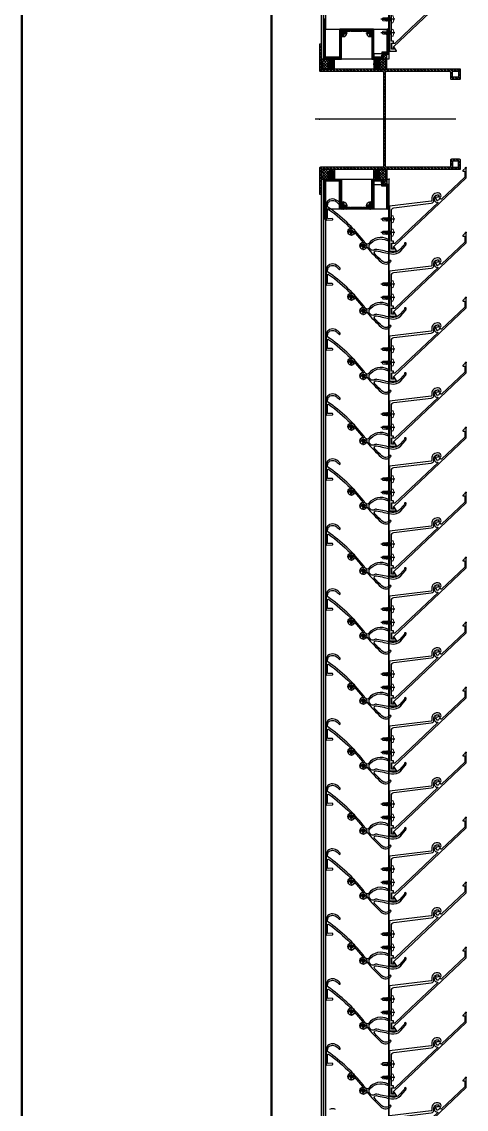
# Model space of a CAD drawing. Header units: millimetres. Extents: x -1379 to 1385823, y -4884429 to 548763.
# Drawn here: x 418799 to 419244, y -2334231 to -2333144 of the extents above; entities that cross this region are included whole.
import ezdxf

# ---------------------------------------------------------------- set-up
doc = ezdxf.new("R2010")
doc.units = ezdxf.units.MM
doc.set_wipeout_variables(frame=1)
doc.linetypes.add('CENTER', pattern=[50.8, 31.75, -6.35, 6.35, -6.35])
for name, color, linetype in [('010 - ASPG_ACCESSORIES_MAIN_COLOR_1', 7, 'Continuous'), ('010 - ASPG_EXTR_DEF_SUB', 7, 'Continuous'), ('010 - ASPG_EXTR_MAIN_COLOR_2', 7, 'Continuous'), ('010 - ASPG_FASTERN_DEF_SUB', 7, 'Continuous'), ('010 - ASPG_FRAMING_CUT_COLOR_4', 7, 'Continuous'), ('010 - ASPG_FRAMING_DEF_SUB', 7, 'Continuous'), ('010 - ASPG_FRAMING_HATCH_', 7, 'Continuous'), ('010 - ASPG_FRAMING_MAIN_COLOR_2', 7, 'Continuous'), ('010 - ASPG_FRAMING_SUB_COLOR_2', 7, 'Continuous'), ('010 - ASPG_FRAMING_WIPEOUT_', 7, 'Continuous'), ('BOLT & SCREW', 7, 'Continuous'), ('Center Line', 7, 'CENTER')]:
    doc.layers.add(name, color=color, linetype=linetype)
for name, color, linetype, lineweight in [('12-GRID', 7, 'CENTER', 13), ('A-FLOR-E', 7, 'Continuous', 35), ('SCREW', 7, 'Continuous', 5), ('WALL-E', 7, 'Continuous', 50)]:
    doc.layers.add(name, color=color, linetype=linetype, lineweight=lineweight)
pattern_1 = [(270, (1257419.24324, -520041.6224), (0.65495992507, -1.1344238721), [0.7562825814, -1.5125651628]), (30, (1257419.24324, -520041.6224), (0.65495992936, 1.1344238696), [0.7562825814, -1.5125651628]), (330, (1257419.24324, -520041.6224), (1.30991985442, -2.48e-09), [-1.5125651628, 0.7562825814])]
pattern_2 = [(315, (1257419.4929, -520021.6224), (1.3369313545, 1.3369313545), []), (45, (1257419.4929, -520021.6224), (-1.3369313545, 1.3369313545), [])]
pattern_3 = [(270, (1257419.4425, -520043.9224), (0.65495992507, -1.1344238721), [0.7562825814, -1.5125651628]), (30, (1257419.4425, -520043.9224), (0.65495992936, 1.1344238696), [0.7562825814, -1.5125651628]), (330, (1257419.4425, -520043.9224), (1.30991985442, -2.48e-09), [-1.5125651628, 0.7562825814])]
pattern_4 = [(315, (1257419.1929, -520023.9224), (1.3369313545, 1.3369313545), []), (45, (1257419.1929, -520023.9224), (-1.3369313545, 1.3369313545), [])]

# ---------------------------------------------------------------- blocks, each defined once
blk = doc.blocks.new('*U3530')
at = {"layer": '12-GRID', "color": 7, "linetype": 'CENTER'}
for p, q in [((0, -6.2), (0, 2.2)), ((-4.2, -2), (4.2, -2))]:
    blk.add_line(p, q, dxfattribs=at)
at = {"layer": 'BOLT & SCREW', "color": 7}
for p, q in [((-0.6, -1.8), (-1.8, -1.6)), ((-0.6, -2.2), (-1.8, -2.4)), ((-0.5, -1.8), (-0.9, -1.6)), ((-0.5, -2.2), (-0.9, -2.4)), ((-0.2, -1.4), (-0.4, -0.2)), ((-0.2, -1.5), (-0.4, -1.1)), ((-0.2, -2.5), (-0.4, -2.9)), ((-0.2, -2.6), (-0.4, -3.8)), ((0.2, -1.4), (0.4, -0.2)), ((0.2, -1.5), (0.4, -1.1)), ((0.4, -2.9), (0.2, -2.5)), ((0.2, -2.6), (0.4, -3.8)), ((0.5, -1.8), (0.9, -1.6)), ((0.5, -2.2), (0.9, -2.4)), ((0.6, -1.8), (1.8, -1.6)), ((0.6, -2.2), (1.8, -2.4))]:
    blk.add_line(p, q, dxfattribs=at)
for points in [[(-1.8, -1.6), (-0.9, -1.6, 0.414214), (-0.4, -1.1), (-0.4, -0.2), (0.4, -0.2), (0.4, -1.1, 0.414214), (0.9, -1.6), (1.8, -1.6), (1.8, -2.4), (0.9, -2.4, 0.414214), (0.4, -2.9), (0.4, -3.8), (-0.4, -3.8), (-0.4, -2.9, 0.414214), (-0.9, -2.4), (-1.8, -2.4)], [(0.2, -2.5, -0.414214), (0.5, -2.2), (0.6, -2.2), (0.6, -1.8), (0.5, -1.8, -0.414214), (0.2, -1.5), (0.2, -1.4), (-0.2, -1.4), (-0.2, -1.5, -0.414214), (-0.5, -1.8), (-0.6, -1.8), (-0.6, -2.2), (-0.5, -2.2, -0.414214), (-0.2, -2.5), (-0.2, -2.6), (0.2, -2.6)]]:
    blk.add_lwpolyline(points, format="xyb", close=True, dxfattribs=at)
blk.add_circle((0, -2), 3.5, dxfattribs=at)
blk = doc.blocks.new('000_ASPG_TYP_FILES_20260218-010703_FRAME_EXTR_')
at = {"layer": '010 - ASPG_FRAMING_HATCH_'}
h = blk.add_hatch(dxfattribs=at)
h.set_pattern_fill('ANSI32', scale=0.1, angle=180)
edge = h.paths.add_edge_path()
edge.add_line((2, 16), (2, 2))
edge.add_line((2, 2), (39.7, 2))
edge.add_arc((39.7, 1.7), 0.3, 0, 90, ccw=False)
edge.add_line((40, 1.7), (40, 0.3))
edge.add_arc((39.7, 0.3), 0.3, -90, 0, ccw=False)
edge.add_line((39.7, 0), (0.3, 0))
edge.add_arc((0.3, 0.3), 0.3, 180, 270, ccw=False)
edge.add_line((0, 0.3), (0, 17.7))
edge.add_arc((0.3, 17.7), 0.3, 90, 180, ccw=False)
edge.add_line((0.3, 18), (22.6, 18))
edge.add_arc((22.6, 18.5), 0.5, 270, 380.2095)
edge.add_arc((26.2, 19.8), 3.35, 182.0638, 200.2095, ccw=False)
edge.add_arc((23.6, 19.7), 0.76, 2.0638, 182.0638, ccw=False)
edge.add_arc((26.2, 19.8), 1.83, 182.0638, 447.9362)
edge.add_arc((26.3, 22.4), 0.76, 87.9362, 267.9362, ccw=False)
edge.add_arc((26.2, 19.8), 3.35, 69.7905, 87.9362, ccw=False)
edge.add_arc((27.5, 23.4), 0.5, 249.7905, 360)
edge.add_line((28, 23.4), (28, 26.7))
edge.add_line((28, 26.7), (28.5, 27.2))
edge.add_line((28.5, 27.2), (28, 27.7))
edge.add_line((28, 27.7), (28, 38.6))
edge.add_line((28, 38.6), (28.5, 39.1))
edge.add_line((28.5, 39.1), (28, 39.6))
edge.add_line((28, 39.6), (28, 42.9))
edge.add_arc((27.5, 42.9), 0.5, 0, 110.2095)
edge.add_arc((26.2, 46.5), 3.35, 272.0638, 290.2095, ccw=False)
edge.add_arc((26.3, 43.9), 0.76, 92.0638, 272.0638, ccw=False)
edge.add_arc((26.2, 46.5), 1.83, 272.0638, 537.9362)
edge.add_arc((23.6, 46.6), 0.76, 177.9362, 357.9362, ccw=False)
edge.add_arc((26.2, 46.5), 3.35, 159.7905, 177.9362, ccw=False)
edge.add_arc((22.6, 47.8), 0.5, 339.7905, 450)
edge.add_line((22.6, 48.3), (0.3, 48.3))
edge.add_arc((0.3, 48.6), 0.3, 180, 270, ccw=False)
edge.add_line((0, 48.6), (0, 60))
edge.add_arc((0.3, 60), 0.3, 90, 180, ccw=False)
edge.add_line((0.3, 60.3), (5, 60.3))
edge.add_line((5, 60.3), (5, 65))
edge.add_arc((5.3, 65), 0.3, 90, 180, ccw=False)
edge.add_line((5.3, 65.3), (30, 65.3))
edge.add_line((30, 65.3), (30, 63.6))
edge.add_arc((29.7, 63.6), 0.3, -90, 0, ccw=False)
edge.add_line((29.7, 63.3), (7.3, 63.3))
edge.add_arc((7.3, 63), 0.3, 90, 180)
edge.add_line((7, 63), (7, 58.3))
edge.add_line((7, 58.3), (2.3, 58.3))
edge.add_arc((2.3, 58), 0.3, 90, 180)
edge.add_line((2, 58), (2, 50.6))
edge.add_arc((2.3, 50.6), 0.3, 180, 270)
edge.add_line((2.3, 50.3), (29.7, 50.3))
edge.add_arc((29.7, 50), 0.3, 0, 90, ccw=False)
edge.add_line((30, 50), (30, 26.7))
edge.add_line((30, 26.7), (30, 16.3))
edge.add_arc((29.7, 16.3), 0.3, -90, 0, ccw=False)
edge.add_line((29.7, 16), (2, 16))
at = {"layer": '010 - ASPG_FRAMING_CUT_COLOR_4', "color": 7}
blk.add_lwpolyline([(2, 16), (2, 2), (39.7, 2, -0.414214), (40, 1.7), (40, 0.3, -0.414214), (39.7, 0), (0.3, 0, -0.414214), (0, 0.3), (0, 17.7, -0.414214), (0.3, 18), (22.6, 18, 0.52173), (23, 18.7, -0.079342), (22.8, 19.7, -1), (24.3, 19.8, 2.296346), (26.2, 21.7, -1), (26.3, 23.2, -0.079342), (27.3, 23, 0.52173), (28, 23.4), (28, 26.7), (28.5, 27.2), (28, 27.7), (28, 38.6), (28.5, 39.1), (28, 39.6), (28, 42.9, 0.52173), (27.3, 43.3, -0.079342), (26.3, 43.1, -1), (26.2, 44.6, 2.296346), (24.3, 46.5, -1), (22.8, 46.6, -0.079342), (23, 47.6, 0.52173), (22.6, 48.3), (0.3, 48.3, -0.414214), (0, 48.6), (0, 60, -0.414214), (0.3, 60.3), (5, 60.3), (5, 65, -0.414214), (5.3, 65.3), (30, 65.3), (30, 63.6, -0.414214), (29.7, 63.3), (7.3, 63.3, 0.414214), (7, 63), (7, 58.3), (2.3, 58.3, 0.414214), (2, 58), (2, 50.6, 0.414214), (2.3, 50.3), (29.7, 50.3, -0.414214), (30, 50), (30, 26.7), (30, 16.3, -0.414214), (29.7, 16)], format="xyb", close=True, dxfattribs=at)
at = {"color": 7}
for p in [(26.2, 48.5), (26.2, 21.8)]:
    blk.add_blockref('*U3530', p, dxfattribs=at)
blk = doc.blocks.new('*U3143')
at = {"layer": '010 - ASPG_FRAMING_HATCH_', "transparency": 33554585}
h = blk.add_hatch(dxfattribs=at)
h.set_pattern_fill('ANSI32', scale=0.25)
edge = h.paths.add_edge_path()
edge.add_line((2, -50), (2, -75))
edge.add_line((2, -75), (0, -75))
edge.add_line((0, -75), (0, -49))
edge.add_arc((1, -49), 1, 90, 180, ccw=False)
edge.add_line((1, -48), (63, -48))
edge.add_arc((63, -47), 1, 270, 360)
edge.add_line((64, -47), (64, 47))
edge.add_arc((63, 47), 1, 0, 90)
edge.add_line((63, 48), (1, 48))
edge.add_arc((1, 49), 1, 180, 270, ccw=False)
edge.add_line((0, 49), (0, 75))
edge.add_line((0, 75), (2, 75))
edge.add_line((2, 75), (2, 50))
edge.add_line((2, 50), (141, 50))
edge.add_line((141, 50), (141, 41))
edge.add_arc((140, 41), 1, 270, 360, ccw=False)
edge.add_line((140, 40), (132, 40))
edge.add_arc((132, 41), 1, 180, 270, ccw=False)
edge.add_line((131, 41), (131, 47))
edge.add_arc((130, 47), 1, 0, 90)
edge.add_line((130, 48), (67, 48))
edge.add_arc((67, 47), 1, 90, 180)
edge.add_line((66, 47), (66, -47))
edge.add_arc((67, -47), 1, 180, 270)
edge.add_line((67, -48), (130, -48))
edge.add_arc((130, -47), 1, 270, 360)
edge.add_line((131, -47), (131, -41))
edge.add_arc((132, -41), 1, 90, 180, ccw=False)
edge.add_line((132, -40), (140, -40))
edge.add_arc((140, -41), 1, 0, 90, ccw=False)
edge.add_line((141, -41), (141, -50))
edge.add_line((141, -50), (2, -50))
h.paths.add_polyline_path([(139, 48), (139, 42), (133, 42), (133, 48)], flags=16)
h.paths.add_polyline_path([(139, -48), (139, -42), (133, -42), (133, -48)], flags=16)
at = {"layer": '010 - ASPG_FRAMING_HATCH_'}
h = blk.add_hatch(dxfattribs=at)
h.set_pattern_fill('ANSI37', scale=0.595498, angle=-90)
h.set_pattern_definition(pattern_2)
edge = h.paths.add_edge_path()
edge.add_ellipse((57.8, 55), major_axis=(0, -5), ratio=0.644482, start_angle=0, end_angle=180)
edge.add_line((57.8, 60), (62, 60))
edge.add_arc((62, 60.3), 0.3, -90, 0)
edge.add_line((62.3, 60.3), (62.3, 61))
edge.add_line((62.3, 61), (61.8, 61.5))
edge.add_line((61.8, 61.5), (62.3, 62))
edge.add_line((62.3, 62), (61.8, 62.5))
edge.add_line((61.8, 62.5), (62.3, 63))
edge.add_line((62.3, 63), (61.8, 63.5))
edge.add_line((61.8, 63.5), (62.3, 64))
edge.add_line((62.3, 64), (62.3, 65))
edge.add_line((62.3, 65), (63.3, 65))
edge.add_line((63.3, 65), (63.8, 65.5))
edge.add_line((63.8, 65.5), (64.3, 65))
edge.add_line((64.3, 65), (64.8, 65.5))
edge.add_line((64.8, 65.5), (65.3, 65))
edge.add_line((65.3, 65), (65.8, 65.5))
edge.add_line((65.8, 65.5), (66.3, 65))
edge.add_line((66.3, 65), (67, 65))
edge.add_arc((67, 65.3), 0.3, -90, 0)
edge.add_line((67.3, 65.3), (67.3, 60))
edge.add_arc((77.2, 55), 11.1, 153.2037, 206.7963)
edge.add_line((67.3, 50), (57.8, 50))
h = blk.add_hatch(dxfattribs=at)
h.set_pattern_fill('ANSI37', scale=0.595498, angle=-90)
h.set_pattern_definition(pattern_4)
edge = h.paths.add_edge_path()
edge.add_ellipse((11.5, 55), major_axis=(0, -5), ratio=0.644482, start_angle=180, end_angle=360, ccw=False)
edge.add_line((11.5, 60), (2, 60))
edge.add_arc((-7.9, 55), 11.1, -26.7963, 26.7963, ccw=False)
edge.add_line((2, 50), (11.5, 50))
h = blk.add_hatch(dxfattribs=at)
h.set_pattern_fill('HONEY', scale=0.238199, angle=-90)
h.set_pattern_definition(pattern_3)
edge = h.paths.add_edge_path()
edge.add_ellipse((11.8, 55), major_axis=(0, -5), ratio=0.644482, start_angle=0, end_angle=360, ccw=False)
h = blk.add_hatch(dxfattribs=at)
h.set_pattern_fill('HONEY', scale=0.238199, angle=-90)
h.set_pattern_definition(pattern_1)
edge = h.paths.add_edge_path()
edge.add_ellipse((57.5, 55), major_axis=(0, -5), ratio=0.644482, start_angle=0, end_angle=360)
h = blk.add_hatch(dxfattribs=at)
h.set_pattern_fill('ANSI37', scale=0.595498, angle=-90)
h.set_pattern_definition(pattern_4)
edge = h.paths.add_edge_path()
edge.add_ellipse((11.5, -55), major_axis=(0, 5), ratio=0.644482, start_angle=0, end_angle=180)
edge.add_line((11.5, -60), (2, -60))
edge.add_arc((-7.9, -55), 11.1, 333.2037, 386.7963)
edge.add_line((2, -50), (11.5, -50))
h = blk.add_hatch(dxfattribs=at)
h.set_pattern_fill('HONEY', scale=0.238199, angle=-90)
h.set_pattern_definition(pattern_3)
edge = h.paths.add_edge_path()
edge.add_ellipse((11.8, -55), major_axis=(0, 5), ratio=0.644482, start_angle=0, end_angle=360)
h = blk.add_hatch(dxfattribs=at)
h.set_pattern_fill('HONEY', scale=0.238199, angle=-90)
h.set_pattern_definition(pattern_1)
edge = h.paths.add_edge_path()
edge.add_ellipse((57.5, -55), major_axis=(0, 5), ratio=0.644482, start_angle=0, end_angle=360, ccw=False)
h = blk.add_hatch(dxfattribs=at)
h.set_pattern_fill('ANSI37', scale=0.595498, angle=-90)
h.set_pattern_definition(pattern_2)
edge = h.paths.add_edge_path()
edge.add_ellipse((57.8, -55), major_axis=(0, 5), ratio=0.644482, start_angle=180, end_angle=360, ccw=False)
edge.add_line((57.8, -60), (62, -60))
edge.add_arc((62, -60.3), 0.3, 360, 450, ccw=False)
edge.add_line((62.3, -60.3), (62.3, -61))
edge.add_line((62.3, -61), (61.8, -61.5))
edge.add_line((61.8, -61.5), (62.3, -62))
edge.add_line((62.3, -62), (61.8, -62.5))
edge.add_line((61.8, -62.5), (62.3, -63))
edge.add_line((62.3, -63), (61.8, -63.5))
edge.add_line((61.8, -63.5), (62.3, -64))
edge.add_line((62.3, -64), (62.3, -65))
edge.add_line((62.3, -65), (63.3, -65))
edge.add_line((63.3, -65), (63.8, -65.5))
edge.add_line((63.8, -65.5), (64.3, -65))
edge.add_line((64.3, -65), (64.8, -65.5))
edge.add_line((64.8, -65.5), (65.3, -65))
edge.add_line((65.3, -65), (65.8, -65.5))
edge.add_line((65.8, -65.5), (66.3, -65))
edge.add_line((66.3, -65), (67, -65))
edge.add_arc((67, -65.3), 0.3, 360, 450, ccw=False)
edge.add_line((67.3, -65.3), (67.3, -60))
edge.add_arc((77.2, -55), 11.1, 153.2037, 206.7963, ccw=False)
edge.add_line((67.3, -50), (57.8, -50))
at = {"layer": '010 - ASPG_FASTERN_DEF_SUB', "color": 7}
blk.add_point((0, 0), dxfattribs=at)
at = {"layer": '010 - ASPG_FRAMING_CUT_COLOR_4', "color": 7}
blk.add_lwpolyline([(2, -50), (2, -75), (0, -75), (0, -49, -0.414214), (1, -48), (63, -48, 0.414214), (64, -47), (64, 47, 0.414214), (63, 48), (1, 48, -0.414214), (0, 49), (0, 75), (2, 75), (2, 50), (141, 50), (141, 41, -0.414214), (140, 40), (132, 40, -0.414214), (131, 41), (131, 47, 0.414214), (130, 48), (67, 48, 0.414214), (66, 47), (66, -47, 0.414214), (67, -48), (130, -48, 0.414214), (131, -47), (131, -41, -0.414214), (132, -40), (140, -40, -0.414214), (141, -41), (141, -50)], format="xyb", close=True, dxfattribs=at)
for points in [[(139, 48), (139, 42), (133, 42), (133, 48)], [(139, -48), (139, -42), (133, -42), (133, -48)]]:
    blk.add_lwpolyline(points, close=True, dxfattribs=at)
at = {"layer": '010 - ASPG_FRAMING_DEF_SUB', "color": 7, "transparency": 33554508}
blk.add_line((136.5, 0), (-4.5, 0), dxfattribs=at)
at = {"layer": '010 - ASPG_FRAMING_DEF_SUB', "color": 7, "transparency": 33554457}
for points in [[(54.3, 50), (67.3, 50), (67.3, 65.5), (54.3, 65.5)], [(2, 50), (15, 50), (15, 60), (2, 60)], [(2, -50), (15, -50), (15, -60), (2, -60)], [(54.3, -50), (67.3, -50), (67.3, -65.5), (54.3, -65.5)]]:
    blk.add_lwpolyline(points, close=True, dxfattribs=at)
at = {"layer": '010 - ASPG_FRAMING_SUB_COLOR_2', "color": 7}
for points in [[(57.5, 50), (67.3, 50, -0.238199), (67.3, 60), (67.3, 65.3, -0.414214), (67, 65), (66.3, 65), (65.8, 65.5), (65.3, 65), (64.8, 65.5), (64.3, 65), (63.8, 65.5), (63.3, 65), (62.3, 65), (62.3, 64), (61.8, 63.5), (62.3, 63), (61.8, 62.5), (62.3, 62), (61.8, 61.5), (62.3, 61), (62.3, 60.3, -0.414214), (62, 60), (57.5, 60)], [(11.8, 50), (2, 50, 0.238199), (2, 60), (11.8, 60)], [(11.8, -50), (2, -50, -0.238199), (2, -60), (11.8, -60)], [(57.5, -50), (67.3, -50, 0.238199), (67.3, -60), (67.3, -65.3, 0.414214), (67, -65), (66.3, -65), (65.8, -65.5), (65.3, -65), (64.8, -65.5), (64.3, -65), (63.8, -65.5), (63.3, -65), (62.3, -65), (62.3, -64), (61.8, -63.5), (62.3, -63), (61.8, -62.5), (62.3, -62), (61.8, -61.5), (62.3, -61), (62.3, -60.3, 0.414214), (62, -60), (57.5, -60)]]:
    blk.add_lwpolyline(points, format="xyb", dxfattribs=at)
at = {"layer": '010 - ASPG_FRAMING_SUB_COLOR_2', "color": 7, "extrusion": (0, 0, -1)}
for centre, major_axis in [((11.8, 55), (0, -5)), ((57.5, -55), (0, 5))]:
    blk.add_ellipse(centre, major_axis=major_axis, ratio=0.644482, dxfattribs=at)
at = {"layer": '010 - ASPG_FRAMING_SUB_COLOR_2', "color": 7}
for centre, major_axis in [((57.5, 55), (0, -5)), ((11.8, -55), (0, 5))]:
    blk.add_ellipse(centre, major_axis=major_axis, ratio=0.644482, dxfattribs=at)
blk = doc.blocks.new('PZG35-9D5')
at = {"layer": 'Center Line', "color": 7}
blk.add_line((0, 3.7), (0, -10.5), dxfattribs=at)
at = {"layer": 'SCREW', "color": 7}
for p, q in [((-1.4, 0), (-1.4, -1.1)), ((1.4, 0), (1.4, -0.6)), ((-1.9, -1.4), (1.9, -0.9)), ((-1.9, -1.4), (-1.4, -1.1)), ((-1.9, -1.4), (-1.4, -1.7)), ((-1.9, -2.7), (1.9, -2.2)), ((-1.9, -2.7), (-1.4, -2.4)), ((-1.9, -2.7), (-1.4, -3)), ((-1.9, -4), (-1.4, -3.7)), ((-1.9, -4), (-1, -3.9)), ((-1.9, -4), (-1.4, -4.3)), ((-1.4, -1.1), (1.4, -0.6)), ((-1.4, -1.7), (1.4, -1.2)), ((-1.4, -1.7), (-1.4, -2.4)), ((-1.4, -2.4), (1.4, -1.9)), ((-1.4, -3), (1.4, -2.5)), ((-1.4, -3), (-1.4, -3.7)), ((-1.4, -3.7), (-0.8, -3.6)), ((-1.4, -4.3), (-1.4, -8.1)), ((-1.4, -4.3), (-1.2, -4.3)), ((0, -9.5), (-1.4, -8.1)), ((0, -9.5), (1.4, -8.1)), ((0.6, -3.3), (1.4, -3.2)), ((0.7, -3.7), (1.9, -3.5)), ((0.7, -3.9), (1.4, -3.8)), ((0.7, -4.6), (1.4, -4.5)), ((0.7, -5), (1.9, -4.8)), ((0.7, -5.2), (1.4, -5.1)), ((1.9, -0.9), (1.4, -0.6)), ((1.9, -0.9), (1.4, -1.2)), ((1.4, -1.2), (1.4, -1.9)), ((1.9, -2.2), (1.4, -1.9)), ((1.9, -2.2), (1.4, -2.5)), ((1.4, -2.5), (1.4, -3.2)), ((1.9, -3.5), (1.4, -3.2)), ((1.9, -3.5), (1.4, -3.8)), ((1.4, -3.8), (1.4, -4.5)), ((1.9, -4.8), (1.4, -4.5)), ((1.9, -4.8), (1.4, -5.1)), ((1.4, -5.1), (1.4, -8.1))]:
    blk.add_line(p, q, dxfattribs=at)
blk.add_lwpolyline([(0, -9.5), (0.7, -5.2), (0.7, -3.6, 0.417657), (0.4, -3.3, 0.108102), (-0.8, -3.6), (-1.4, -4.7)], format="xyb", dxfattribs=at)
blk = doc.blocks.new('*U3139')
at = {"layer": 'SCREW', "color": 7}
blk.add_lwpolyline([(3, 1.8, 0.09906), (0.8, 2.5), (0.8, 2.3), (-0.8, 2.3), (-0.8, 2.5, 0.09906), (-3, 1.8, 0.266588), (-3.5, 1), (-3.5, 0.2, 0.414214), (-3.3, 0), (3.3, 0, 0.414214), (3.5, 0.2), (3.5, 1, 0.266588)], format="xyb", close=True, dxfattribs=at)
blk.add_blockref('PZG35-9D5', (0, 0), dxfattribs=at)
blk = doc.blocks.new('*U3144')
at = {"color": 7}
blk.add_point((0, 0), dxfattribs=at)
at = {"layer": '010 - ASPG_ACCESSORIES_MAIN_COLOR_1', "color": 7}
blk.add_lwpolyline([(-39.7, -0.6, 0.414214), (-40, -0.9), (-40, -7.4, 0.57735), (-39.7, -7.6), (-36.6, -5.8, 0.767327), (-36.8, -5.3), (-37.9, -5.3, -0.414214), (-38.2, -5), (-38.2, -2.8, -0.414214), (-38, -2.6), (-32.2, -2.6, -0.388879), (-32, -2.8), (-31.8, -4.3, 0.388879), (-31.3, -4.8), (-30.3, -4.8, 0.414214), (-30, -4.5), (-30, -2.9, -0.414214), (-29.7, -2.6), (0.4, -2.6, -0.378969), (3.4, -5.2), (8, -42.5, 0.446593), (11.6, -45.1, -0.489802), (16.1, -48.7), (16.1, -49.4, -0.18248), (15.8, -50, -0.267949), (15.3, -50.2, 1.122115), (15.1, -52.3, 0.405004), (18.1, -49.4), (18.1, -48.7, 0.489805), (11.2, -43.1, -0.446597), (9.9, -42.3), (4.9, -0.8, 0.364176), (4.6, -0.6)], format="xyb", close=True, dxfattribs=at)
at = {"layer": '010 - ASPG_EXTR_DEF_SUB', "color": 7}
for p in [(-40, -0.5), (43.4, -76.9), (43.4, -77.5)]:
    blk.add_point(p, dxfattribs=at)
at = {"layer": '010 - ASPG_EXTR_MAIN_COLOR_2', "color": 7}
blk.add_lwpolyline([(11.4, -48.2), (11.5, -47.4), (12.2, -47.6), (12.3, -46.8, -0.535538), (14.2, -49.2, 0.991572), (15.7, -49.6, 1.157025), (8.8, -48.8, -0.688558), (8.3, -49), (-17.1, -22.2), (-32.3, -6.1), (-32.3, -2.9, 0.414312), (-32.6, -2.6), (-37.5, -2.6, 0.414116), (-37.8, -2.9), (-37.8, -4.3, 0.414214), (-37.5, -4.6), (-36, -4.6, -0.205895), (-35.8, -4.7), (33.2, -77.5), (43.1, -77.5, 0.668179), (43.4, -77), (40.5, -74.2, 0.668179), (40, -74.4), (40, -76), (33.9, -76), (11.9, -52.8, -0.558354), (12.1, -52, 0.766275), (12, -50.4, -0.438583), (10.7, -48.1)], format="xyb", close=True, dxfattribs=at)
at = {"layer": 'SCREW', "color": 7, "rotation": 180}
for p in [(-21.6, -2.5), (-8.2, -2.5)]:
    blk.add_blockref('*U3139', p, dxfattribs=at)
blk = doc.blocks.new('*U3052')
at = {"color": 7}
blk.add_wipeout([(1440, 4), (60, 4), (60, 69.3), (1440, 69.3)], dxfattribs=at).dxf.layer = '010 - ASPG_FRAMING_WIPEOUT_'
blk.add_point((60, 69.5), dxfattribs=at)
at = {"layer": '010 - ASPG_FRAMING_MAIN_COLOR_2', "color": 7}
blk.add_lwpolyline([(1410, 69.3), (90, 69.3), (90, 6), (1410, 6)], close=True, dxfattribs=at)
at = {"layer": '010 - ASPG_FRAMING_SUB_COLOR_2', "color": 7}
for points in [[(1440, 4), (60, 4), (60, 69.3), (1440, 69.3)], [(60, 2), (60, 4), (1440, 4), (1440, 2)]]:
    blk.add_lwpolyline(points, close=True, dxfattribs=at)
at = {"color": 7, "rotation": 180}
for p in [(91.8, 69.3), (156.8, 69.3), (221.8, 69.3), (286.8, 69.3), (351.8, 69.3), (416.8, 69.3), (481.8, 69.3), (546.8, 69.3), (611.8, 69.3), (676.8, 69.3), (741.8, 69.3), (806.8, 69.3), (871.8, 69.3), (936.8, 69.3), (1001.8, 69.3), (1391.8, 69.3)]:
    blk.add_blockref('*U3144', p, dxfattribs=at)
at = {"color": 7, "transparency": 33554559, "xscale": -1, "rotation": 270}
for p in [(0, 0), (1500, 0)]:
    blk.add_blockref('*U3143', p, dxfattribs=at)
at = {"color": 7}
blk.add_blockref('000_ASPG_TYP_FILES_20260218-010703_FRAME_EXTR_', (60, 4), dxfattribs=at)
at = {"color": 7, "xscale": -1}
blk.add_blockref('000_ASPG_TYP_FILES_20260218-010703_FRAME_EXTR_', (1440, 4), dxfattribs=at)
blk = doc.blocks.new('C-1-IV01_REV00_20260605-140059_LOPF_ASPG')
at = {"color": 7, "rotation": 270}
blk.add_blockref('*U3052', (16493, -2577), dxfattribs=at)
blk.add_blockref('*U3052', (16493, -4077), dxfattribs=at)
blk = doc.blocks.new('C-1-IV01_REV00_20260605-145550_LOPF_EX')
at = {"layer": 'A-FLOR-E', "color": 7}
for p, q in [((16445, -1010), (16445, -6705)), ((16445, -6705), (16445, -1010)), ((16195, -6105), (16195, -1710))]:
    blk.add_line(p, q, dxfattribs=at)
at = {"layer": 'WALL-E', "color": 7}
for p, q in [((16195, -6105), (16195, -1710)), ((16195, -1710), (16195, -6105)), ((16445, -6105), (16445, -1710)), ((16445, -1710), (16445, -6105))]:
    blk.add_line(p, q, dxfattribs=at)
blk = doc.blocks.new('*U3138')
at = {"layer": '12-GRID', "color": 7, "linetype": 'CENTER'}
for p, q in [((0, -6.2), (0, 2.2)), ((-4.2, -2), (4.2, -2))]:
    blk.add_line(p, q, dxfattribs=at)
at = {"layer": 'BOLT & SCREW', "color": 7}
for p, q in [((-0.6, -1.8), (-1.8, -1.6)), ((-0.6, -2.2), (-1.8, -2.4)), ((-0.5, -1.8), (-0.9, -1.6)), ((-0.5, -2.2), (-0.9, -2.4)), ((-0.2, -1.4), (-0.4, -0.2)), ((-0.2, -1.5), (-0.4, -1.1)), ((-0.2, -2.5), (-0.4, -2.9)), ((-0.2, -2.6), (-0.4, -3.8)), ((0.2, -1.4), (0.4, -0.2)), ((0.2, -1.5), (0.4, -1.1)), ((0.4, -2.9), (0.2, -2.5)), ((0.2, -2.6), (0.4, -3.8)), ((0.5, -1.8), (0.9, -1.6)), ((0.5, -2.2), (0.9, -2.4)), ((0.6, -1.8), (1.8, -1.6)), ((0.6, -2.2), (1.8, -2.4))]:
    blk.add_line(p, q, dxfattribs=at)
for points in [[(-1.8, -1.6), (-0.9, -1.6, 0.414214), (-0.4, -1.1), (-0.4, -0.2), (0.4, -0.2), (0.4, -1.1, 0.414214), (0.9, -1.6), (1.8, -1.6), (1.8, -2.4), (0.9, -2.4, 0.414214), (0.4, -2.9), (0.4, -3.8), (-0.4, -3.8), (-0.4, -2.9, 0.414214), (-0.9, -2.4), (-1.8, -2.4)], [(0.2, -2.5, -0.414214), (0.5, -2.2), (0.6, -2.2), (0.6, -1.8), (0.5, -1.8, -0.414214), (0.2, -1.5), (0.2, -1.4), (-0.2, -1.4), (-0.2, -1.5, -0.414214), (-0.5, -1.8), (-0.6, -1.8), (-0.6, -2.2), (-0.5, -2.2, -0.414214), (-0.2, -2.5), (-0.2, -2.6), (0.2, -2.6)]]:
    blk.add_lwpolyline(points, format="xyb", close=True, dxfattribs=at)
blk.add_circle((0, -2), 3.5, dxfattribs=at)
blk = doc.blocks.new('*U3025')
at = {"layer": '010 - ASPG_EXTR_DEF_SUB', "color": 7}
for p in [(390, 0), (455, 0), (520, 0), (585, 0), (650, 0), (715, 0), (780, 0), (845, 0), (910, 0), (975, 0), (1040, 0), (1105, 0), (1170, 0), (1235, 0)]:
    blk.add_point(p, dxfattribs=at)
at = {"layer": '010 - ASPG_EXTR_MAIN_COLOR_2', "color": 7}
blk.add_lwpolyline([(376.1, 60.6, 0.208323), (376.2, 66.6, 0.100528)], format="xyb", dxfattribs=at)
for points in [[(420.8, 70.1, 0.433659), (420.5, 69.7), (420.8, 64, 0.082069), (420.9, 63.9, 0.720654), (422.3, 64, 0.079224), (422.3, 64.1), (422.1, 68.1, -0.433659), (422.5, 68.6), (430.9, 68.6, -0.607385), (431.4, 67.6, -0.045829), (412.8, 45.8, -0.560492), (412.3, 45.9, 0.31786), (409.2, 48.2, 0.953288), (409.1, 46.7, -2.423004), (407.3, 44.9, 0.952315), (405.7, 44.8, 0.300821), (407.9, 41.8, -0.560492), (408, 41.3, -0.019425), (398.6, 33.5, -0.552501), (398.1, 33.6, 0.344461), (395, 36.3, 0.952015), (394.9, 34.8, -2.423186), (393, 33, 0.952015), (391.5, 32.8, 0.2854), (393.5, 29.9, -0.553378), (393.6, 29.4, 0.030674), (378.5, 15.1, 0.4171), (379.1, 5.3, 0.935553), (380.1, 6.4, -0.43441), (379.8, 14.3, -0.014998), (386.9, 21.5, -0.738349), (389.9, 19.8, 0.004917), (386.8, 4.8, 0.263611), (389.9, -4.5), (395, -9.1, 0.125884), (396.3, -9.8, 0.044275), (397.1, -9.9, 1.107655), (397.1, -8.3, -0.215596), (396, -8), (390.9, -3.3, -0.263611), (388.3, 4.5, -0.004855), (391.3, 19.3, 0.23396), (390.8, 22, -0.24081), (390.7, 24.9, -0.104157), (390.8, 25), (393, 26.9, -0.229021), (395.7, 26.9, -0.381721), (400.3, 9.1, 0.977382), (401.6, 8.4, 0.361105), (397.4, 27.5, -0.496126), (397.4, 30.7, 0.003188), (399.1, 31.9, -0.002827), (400.6, 33.1, 0.077048), (433.7, 68.4, -0.247674), (434, 68.6), (436, 68.6, -0.044131), (436.5, 68.5, -0.125846), (439, 67.2, -0.098851), (439.8, 66, -0.205828), (439.8, 61.2, -0.115116), (436.4, 57.2, 0.822373), (437.5, 56.1, 0.109185), (441.1, 60.6, 0.208323), (441.2, 66.6, 0.100528), (440, 68.3, 0.145116), (436.3, 70.1)], [(485.8, 70.1, 0.433659), (485.5, 69.7), (485.8, 64, 0.082069), (485.9, 63.9, 0.720654), (487.3, 64, 0.079224), (487.3, 64.1), (487.1, 68.1, -0.433659), (487.5, 68.6), (495.9, 68.6, -0.607385), (496.4, 67.6, -0.045829), (477.8, 45.8, -0.560492), (477.3, 45.9, 0.31786), (474.2, 48.2, 0.953288), (474.1, 46.7, -2.423004), (472.3, 44.9, 0.952315), (470.7, 44.8, 0.300821), (472.9, 41.8, -0.560492), (473, 41.3, -0.019425), (463.6, 33.5, -0.552501), (463.1, 33.6, 0.344461), (460, 36.3, 0.952015), (459.9, 34.8, -2.423186), (458, 33, 0.952015), (456.5, 32.8, 0.2854), (458.5, 29.9, -0.553378), (458.6, 29.4, 0.030674), (443.5, 15.1, 0.4171), (444.1, 5.3, 0.935553), (445.1, 6.4, -0.43441), (444.8, 14.3, -0.014998), (451.9, 21.5, -0.738349), (454.9, 19.8, 0.004917), (451.8, 4.8, 0.263611), (454.9, -4.5), (460, -9.1, 0.125884), (461.3, -9.8, 0.044275), (462.1, -9.9, 1.107655), (462.1, -8.3, -0.215596), (461, -8), (455.9, -3.3, -0.263611), (453.3, 4.5, -0.004855), (456.3, 19.3, 0.23396), (455.8, 22, -0.24081), (455.7, 24.9, -0.104157), (455.8, 25), (458, 26.9, -0.229021), (460.7, 26.9, -0.381721), (465.3, 9.1, 0.977382), (466.6, 8.4, 0.361105), (462.4, 27.5, -0.496126), (462.4, 30.7, 0.003188), (464.1, 31.9, -0.002827), (465.6, 33.1, 0.077048), (498.7, 68.4, -0.247674), (499, 68.6), (501, 68.6, -0.044131), (501.5, 68.5, -0.125846), (504, 67.2, -0.098851), (504.8, 66, -0.205828), (504.8, 61.2, -0.115116), (501.4, 57.2, 0.822373), (502.5, 56.1, 0.109185), (506.1, 60.6, 0.208323), (506.2, 66.6, 0.100528), (505, 68.3, 0.145116), (501.3, 70.1)], [(550.8, 70.1, 0.433659), (550.5, 69.7), (550.8, 64, 0.082069), (550.9, 63.9, 0.720654), (552.3, 64, 0.079224), (552.3, 64.1), (552.1, 68.1, -0.433659), (552.5, 68.6), (560.9, 68.6, -0.607385), (561.4, 67.6, -0.045829), (542.8, 45.8, -0.560492), (542.3, 45.9, 0.31786), (539.2, 48.2, 0.953288), (539.1, 46.7, -2.423004), (537.3, 44.9, 0.952315), (535.7, 44.8, 0.300821), (537.9, 41.8, -0.560492), (538, 41.3, -0.019425), (528.6, 33.5, -0.552501), (528.1, 33.6, 0.344461), (525, 36.3, 0.952015), (524.9, 34.8, -2.423186), (523, 33, 0.952015), (521.5, 32.8, 0.2854), (523.5, 29.9, -0.553378), (523.6, 29.4, 0.030674), (508.5, 15.1, 0.4171), (509.1, 5.3, 0.935553), (510.1, 6.4, -0.43441), (509.8, 14.3, -0.014998), (516.9, 21.5, -0.738349), (519.9, 19.8, 0.004917), (516.8, 4.8, 0.263611), (519.9, -4.5), (525, -9.1, 0.125884), (526.3, -9.8, 0.044275), (527.1, -9.9, 1.107655), (527.1, -8.3, -0.215596), (526, -8), (520.9, -3.3, -0.263611), (518.3, 4.5, -0.004855), (521.3, 19.3, 0.23396), (520.8, 22, -0.24081), (520.7, 24.9, -0.104157), (520.8, 25), (523, 26.9, -0.229021), (525.7, 26.9, -0.381721), (530.3, 9.1, 0.977382), (531.6, 8.4, 0.361105), (527.4, 27.5, -0.496126), (527.4, 30.7, 0.003188), (529.1, 31.9, -0.002827), (530.6, 33.1, 0.077048), (563.7, 68.4, -0.247674), (564, 68.6), (566, 68.6, -0.044131), (566.5, 68.5, -0.125846), (569, 67.2, -0.098851), (569.8, 66, -0.205828), (569.8, 61.2, -0.115116), (566.4, 57.2, 0.822373), (567.5, 56.1, 0.109185), (571.1, 60.6, 0.208323), (571.2, 66.6, 0.100528), (570, 68.3, 0.145116), (566.3, 70.1)], [(615.8, 70.1, 0.433659), (615.5, 69.7), (615.8, 64, 0.082069), (615.9, 63.9, 0.720654), (617.3, 64, 0.079224), (617.3, 64.1), (617.1, 68.1, -0.433659), (617.5, 68.6), (625.9, 68.6, -0.607385), (626.4, 67.6, -0.045829), (607.8, 45.8, -0.560492), (607.3, 45.9, 0.31786), (604.2, 48.2, 0.953288), (604.1, 46.7, -2.423004), (602.3, 44.9, 0.952315), (600.7, 44.8, 0.300821), (602.9, 41.8, -0.560492), (603, 41.3, -0.019425), (593.6, 33.5, -0.552501), (593.1, 33.6, 0.344461), (590, 36.3, 0.952015), (589.9, 34.8, -2.423186), (588, 33, 0.952015), (586.5, 32.8, 0.2854), (588.5, 29.9, -0.553378), (588.6, 29.4, 0.030674), (573.5, 15.1, 0.4171), (574.1, 5.3, 0.935553), (575.1, 6.4, -0.43441), (574.8, 14.3, -0.014998), (581.9, 21.5, -0.738349), (584.9, 19.8, 0.004917), (581.8, 4.8, 0.263611), (584.9, -4.5), (590, -9.1, 0.125884), (591.3, -9.8, 0.044275), (592.1, -9.9, 1.107655), (592.1, -8.3, -0.215596), (591, -8), (585.9, -3.3, -0.263611), (583.3, 4.5, -0.004855), (586.3, 19.3, 0.23396), (585.8, 22, -0.24081), (585.7, 24.9, -0.104157), (585.8, 25), (588, 26.9, -0.229021), (590.7, 26.9, -0.381721), (595.3, 9.1, 0.977382), (596.6, 8.4, 0.361105), (592.4, 27.5, -0.496126), (592.4, 30.7, 0.003188), (594.1, 31.9, -0.002827), (595.6, 33.1, 0.077048), (628.7, 68.4, -0.247674), (629, 68.6), (631, 68.6, -0.044131), (631.5, 68.5, -0.125846), (634, 67.2, -0.098851), (634.8, 66, -0.205828), (634.8, 61.2, -0.115116), (631.4, 57.2, 0.822373), (632.5, 56.1, 0.109185), (636.1, 60.6, 0.208323), (636.2, 66.6, 0.100528), (635, 68.3, 0.145116), (631.3, 70.1)], [(680.8, 70.1, 0.433659), (680.5, 69.7), (680.8, 64, 0.082069), (680.9, 63.9, 0.720654), (682.3, 64, 0.079224), (682.3, 64.1), (682.1, 68.1, -0.433659), (682.5, 68.6), (690.9, 68.6, -0.607385), (691.4, 67.6, -0.045829), (672.8, 45.8, -0.560492), (672.3, 45.9, 0.31786), (669.2, 48.2, 0.953288), (669.1, 46.7, -2.423004), (667.3, 44.9, 0.952315), (665.7, 44.8, 0.300821), (667.9, 41.8, -0.560492), (668, 41.3, -0.019425), (658.6, 33.5, -0.552501), (658.1, 33.6, 0.344461), (655, 36.3, 0.952015), (654.9, 34.8, -2.423186), (653, 33, 0.952015), (651.5, 32.8, 0.2854), (653.5, 29.9, -0.553378), (653.6, 29.4, 0.030674), (638.5, 15.1, 0.4171), (639.1, 5.3, 0.935553), (640.1, 6.4, -0.43441), (639.8, 14.3, -0.014998), (646.9, 21.5, -0.738349), (649.9, 19.8, 0.004917), (646.8, 4.8, 0.263611), (649.9, -4.5), (655, -9.1, 0.125884), (656.3, -9.8, 0.044275), (657.1, -9.9, 1.107655), (657.1, -8.3, -0.215596), (656, -8), (650.9, -3.3, -0.263611), (648.3, 4.5, -0.004855), (651.3, 19.3, 0.23396), (650.8, 22, -0.24081), (650.7, 24.9, -0.104157), (650.8, 25), (653, 26.9, -0.229021), (655.7, 26.9, -0.381721), (660.3, 9.1, 0.977382), (661.6, 8.4, 0.361105), (657.4, 27.5, -0.496126), (657.4, 30.7, 0.003188), (659.1, 31.9, -0.002827), (660.6, 33.1, 0.077048), (693.7, 68.4, -0.247674), (694, 68.6), (696, 68.6, -0.044131), (696.5, 68.5, -0.125846), (699, 67.2, -0.098851), (699.8, 66, -0.205828), (699.8, 61.2, -0.115116), (696.4, 57.2, 0.822373), (697.5, 56.1, 0.109185), (701.1, 60.6, 0.208323), (701.2, 66.6, 0.100528), (700, 68.3, 0.145116), (696.3, 70.1)], [(745.8, 70.1, 0.433659), (745.5, 69.7), (745.8, 64, 0.082069), (745.9, 63.9, 0.720654), (747.3, 64, 0.079224), (747.3, 64.1), (747.1, 68.1, -0.433659), (747.5, 68.6), (755.9, 68.6, -0.607385), (756.4, 67.6, -0.045829), (737.8, 45.8, -0.560492), (737.3, 45.9, 0.31786), (734.2, 48.2, 0.953288), (734.1, 46.7, -2.423004), (732.3, 44.9, 0.952315), (730.7, 44.8, 0.300821), (732.9, 41.8, -0.560492), (733, 41.3, -0.019425), (723.6, 33.5, -0.552501), (723.1, 33.6, 0.344461), (720, 36.3, 0.952015), (719.9, 34.8, -2.423186), (718, 33, 0.952015), (716.5, 32.8, 0.2854), (718.5, 29.9, -0.553378), (718.6, 29.4, 0.030674), (703.5, 15.1, 0.4171), (704.1, 5.3, 0.935553), (705.1, 6.4, -0.43441), (704.8, 14.3, -0.014998), (711.9, 21.5, -0.738349), (714.9, 19.8, 0.004917), (711.8, 4.8, 0.263611), (714.9, -4.5), (720, -9.1, 0.125884), (721.3, -9.8, 0.044275), (722.1, -9.9, 1.107655), (722.1, -8.3, -0.215596), (721, -8), (715.9, -3.3, -0.263611), (713.3, 4.5, -0.004855), (716.3, 19.3, 0.23396), (715.8, 22, -0.24081), (715.7, 24.9, -0.104157), (715.8, 25), (718, 26.9, -0.229021), (720.7, 26.9, -0.381721), (725.3, 9.1, 0.977382), (726.6, 8.4, 0.361105), (722.4, 27.5, -0.496126), (722.4, 30.7, 0.003188), (724.1, 31.9, -0.002827), (725.6, 33.1, 0.077048), (758.7, 68.4, -0.247674), (759, 68.6), (761, 68.6, -0.044131), (761.5, 68.5, -0.125846), (764, 67.2, -0.098851), (764.8, 66, -0.205828), (764.8, 61.2, -0.115116), (761.4, 57.2, 0.822373), (762.5, 56.1, 0.109185), (766.1, 60.6, 0.208323), (766.2, 66.6, 0.100528), (765, 68.3, 0.145116), (761.3, 70.1)], [(810.8, 70.1, 0.433659), (810.5, 69.7), (810.8, 64, 0.082069), (810.9, 63.9, 0.720654), (812.3, 64, 0.079224), (812.3, 64.1), (812.1, 68.1, -0.433659), (812.5, 68.6), (820.9, 68.6, -0.607385), (821.4, 67.6, -0.045829), (802.8, 45.8, -0.560492), (802.3, 45.9, 0.31786), (799.2, 48.2, 0.953288), (799.1, 46.7, -2.423004), (797.3, 44.9, 0.952315), (795.7, 44.8, 0.300821), (797.9, 41.8, -0.560492), (798, 41.3, -0.019425), (788.6, 33.5, -0.552501), (788.1, 33.6, 0.344461), (785, 36.3, 0.952015), (784.9, 34.8, -2.423186), (783, 33, 0.952015), (781.5, 32.8, 0.2854), (783.5, 29.9, -0.553378), (783.6, 29.4, 0.030674), (768.5, 15.1, 0.4171), (769.1, 5.3, 0.935553), (770.1, 6.4, -0.43441), (769.8, 14.3, -0.014998), (776.9, 21.5, -0.738349), (779.9, 19.8, 0.004917), (776.8, 4.8, 0.263611), (779.9, -4.5), (785, -9.1, 0.125884), (786.3, -9.8, 0.044275), (787.1, -9.9, 1.107655), (787.1, -8.3, -0.215596), (786, -8), (780.9, -3.3, -0.263611), (778.3, 4.5, -0.004855), (781.3, 19.3, 0.23396), (780.8, 22, -0.24081), (780.7, 24.9, -0.104157), (780.8, 25), (783, 26.9, -0.229021), (785.7, 26.9, -0.381721), (790.3, 9.1, 0.977382), (791.6, 8.4, 0.361105), (787.4, 27.5, -0.496126), (787.4, 30.7, 0.003188), (789.1, 31.9, -0.002827), (790.6, 33.1, 0.077048), (823.7, 68.4, -0.247674), (824, 68.6), (826, 68.6, -0.044131), (826.5, 68.5, -0.125846), (829, 67.2, -0.098851), (829.8, 66, -0.205828), (829.8, 61.2, -0.115116), (826.4, 57.2, 0.822373), (827.5, 56.1, 0.109185), (831.1, 60.6, 0.208323), (831.2, 66.6, 0.100528), (830, 68.3, 0.145116), (826.3, 70.1)], [(875.8, 70.1, 0.433659), (875.5, 69.7), (875.8, 64, 0.082069), (875.9, 63.9, 0.720654), (877.3, 64, 0.079224), (877.3, 64.1), (877.1, 68.1, -0.433659), (877.5, 68.6), (885.9, 68.6, -0.607385), (886.4, 67.6, -0.045829), (867.8, 45.8, -0.560492), (867.3, 45.9, 0.31786), (864.2, 48.2, 0.953288), (864.1, 46.7, -2.423004), (862.3, 44.9, 0.952315), (860.7, 44.8, 0.300821), (862.9, 41.8, -0.560492), (863, 41.3, -0.019425), (853.6, 33.5, -0.552501), (853.1, 33.6, 0.344461), (850, 36.3, 0.952015), (849.9, 34.8, -2.423186), (848, 33, 0.952015), (846.5, 32.8, 0.2854), (848.5, 29.9, -0.553378), (848.6, 29.4, 0.030674), (833.5, 15.1, 0.4171), (834.1, 5.3, 0.935553), (835.1, 6.4, -0.43441), (834.8, 14.3, -0.014998), (841.9, 21.5, -0.738349), (844.9, 19.8, 0.004917), (841.8, 4.8, 0.263611), (844.9, -4.5), (850, -9.1, 0.125884), (851.3, -9.8, 0.044275), (852.1, -9.9, 1.107655), (852.1, -8.3, -0.215596), (851, -8), (845.9, -3.3, -0.263611), (843.3, 4.5, -0.004855), (846.3, 19.3, 0.23396), (845.8, 22, -0.24081), (845.7, 24.9, -0.104157), (845.8, 25), (848, 26.9, -0.229021), (850.7, 26.9, -0.381721), (855.3, 9.1, 0.977382), (856.6, 8.4, 0.361105), (852.4, 27.5, -0.496126), (852.4, 30.7, 0.003188), (854.1, 31.9, -0.002827), (855.6, 33.1, 0.077048), (888.7, 68.4, -0.247674), (889, 68.6), (891, 68.6, -0.044131), (891.5, 68.5, -0.125846), (894, 67.2, -0.098851), (894.8, 66, -0.205828), (894.8, 61.2, -0.115116), (891.4, 57.2, 0.822373), (892.5, 56.1, 0.109185), (896.1, 60.6, 0.208323), (896.2, 66.6, 0.100528), (895, 68.3, 0.145116), (891.3, 70.1)], [(940.8, 70.1, 0.433659), (940.5, 69.7), (940.8, 64, 0.082069), (940.9, 63.9, 0.720654), (942.3, 64, 0.079224), (942.3, 64.1), (942.1, 68.1, -0.433659), (942.5, 68.6), (950.9, 68.6, -0.607385), (951.4, 67.6, -0.045829), (932.8, 45.8, -0.560492), (932.3, 45.9, 0.31786), (929.2, 48.2, 0.953288), (929.1, 46.7, -2.423004), (927.3, 44.9, 0.952315), (925.7, 44.8, 0.300821), (927.9, 41.8, -0.560492), (928, 41.3, -0.019425), (918.6, 33.5, -0.552501), (918.1, 33.6, 0.344461), (915, 36.3, 0.952015), (914.9, 34.8, -2.423186), (913, 33, 0.952015), (911.5, 32.8, 0.2854), (913.5, 29.9, -0.553378), (913.6, 29.4, 0.030674), (898.5, 15.1, 0.4171), (899.1, 5.3, 0.935553), (900.1, 6.4, -0.43441), (899.8, 14.3, -0.014998), (906.9, 21.5, -0.738349), (909.9, 19.8, 0.004917), (906.8, 4.8, 0.263611), (909.9, -4.5), (915, -9.1, 0.125884), (916.3, -9.8, 0.044275), (917.1, -9.9, 1.107655), (917.1, -8.3, -0.215596), (916, -8), (910.9, -3.3, -0.263611), (908.3, 4.5, -0.004855), (911.3, 19.3, 0.23396), (910.8, 22, -0.24081), (910.7, 24.9, -0.104157), (910.8, 25), (913, 26.9, -0.229021), (915.7, 26.9, -0.381721), (920.3, 9.1, 0.977382), (921.6, 8.4, 0.361105), (917.4, 27.5, -0.496126), (917.4, 30.7, 0.003188), (919.1, 31.9, -0.002827), (920.6, 33.1, 0.077048), (953.7, 68.4, -0.247674), (954, 68.6), (956, 68.6, -0.044131), (956.5, 68.5, -0.125846), (959, 67.2, -0.098851), (959.8, 66, -0.205828), (959.8, 61.2, -0.115116), (956.4, 57.2, 0.822373), (957.5, 56.1, 0.109185), (961.1, 60.6, 0.208323), (961.2, 66.6, 0.100528), (960, 68.3, 0.145116), (956.3, 70.1)], [(1005.8, 70.1, 0.433659), (1005.5, 69.7), (1005.8, 64, 0.082069), (1005.9, 63.9, 0.720654), (1007.3, 64, 0.079224), (1007.3, 64.1), (1007.1, 68.1, -0.433659), (1007.5, 68.6), (1015.9, 68.6, -0.607385), (1016.4, 67.6, -0.045829), (997.8, 45.8, -0.560492), (997.3, 45.9, 0.31786), (994.2, 48.2, 0.953288), (994.1, 46.7, -2.423004), (992.3, 44.9, 0.952315), (990.7, 44.8, 0.300821), (992.9, 41.8, -0.560492), (993, 41.3, -0.019425), (983.6, 33.5, -0.552501), (983.1, 33.6, 0.344461), (980, 36.3, 0.952015), (979.9, 34.8, -2.423186), (978, 33, 0.952015), (976.5, 32.8, 0.2854), (978.5, 29.9, -0.553378), (978.6, 29.4, 0.030674), (963.5, 15.1, 0.4171), (964.1, 5.3, 0.935553), (965.1, 6.4, -0.43441), (964.8, 14.3, -0.014998), (971.9, 21.5, -0.738349), (974.9, 19.8, 0.004917), (971.8, 4.8, 0.263611), (974.9, -4.5), (980, -9.1, 0.125884), (981.3, -9.8, 0.044275), (982.1, -9.9, 1.107655), (982.1, -8.3, -0.215596), (981, -8), (975.9, -3.3, -0.263611), (973.3, 4.5, -0.004855), (976.3, 19.3, 0.23396), (975.8, 22, -0.24081), (975.7, 24.9, -0.104157), (975.8, 25), (978, 26.9, -0.229021), (980.7, 26.9, -0.381721), (985.3, 9.1, 0.977382), (986.6, 8.4, 0.361105), (982.4, 27.5, -0.496126), (982.4, 30.7, 0.003188), (984.1, 31.9, -0.002827), (985.6, 33.1, 0.077048), (1018.7, 68.4, -0.247674), (1019, 68.6), (1021, 68.6, -0.044131), (1021.5, 68.5, -0.125846), (1024, 67.2, -0.098851), (1024.8, 66, -0.205828), (1024.8, 61.2, -0.115116), (1021.4, 57.2, 0.822373), (1022.5, 56.1, 0.109185), (1026.1, 60.6, 0.208323), (1026.2, 66.6, 0.100528), (1025, 68.3, 0.145116), (1021.3, 70.1)], [(1070.8, 70.1, 0.433659), (1070.5, 69.7), (1070.8, 64, 0.082069), (1070.9, 63.9, 0.720654), (1072.3, 64, 0.079224), (1072.3, 64.1), (1072.1, 68.1, -0.433659), (1072.5, 68.6), (1080.9, 68.6, -0.607385), (1081.4, 67.6, -0.045829), (1062.8, 45.8, -0.560492), (1062.3, 45.9, 0.31786), (1059.2, 48.2, 0.953288), (1059.1, 46.7, -2.423004), (1057.3, 44.9, 0.952315), (1055.7, 44.8, 0.300821), (1057.9, 41.8, -0.560492), (1058, 41.3, -0.019425), (1048.6, 33.5, -0.552501), (1048.1, 33.6, 0.344461), (1045, 36.3, 0.952015), (1044.9, 34.8, -2.423186), (1043, 33, 0.952015), (1041.5, 32.8, 0.2854), (1043.5, 29.9, -0.553378), (1043.6, 29.4, 0.030674), (1028.5, 15.1, 0.4171), (1029.1, 5.3, 0.935553), (1030.1, 6.4, -0.43441), (1029.8, 14.3, -0.014998), (1036.9, 21.5, -0.738349), (1039.9, 19.8, 0.004917), (1036.8, 4.8, 0.263611), (1039.9, -4.5), (1045, -9.1, 0.125884), (1046.3, -9.8, 0.044275), (1047.1, -9.9, 1.107655), (1047.1, -8.3, -0.215596), (1046, -8), (1040.9, -3.3, -0.263611), (1038.3, 4.5, -0.004855), (1041.3, 19.3, 0.23396), (1040.8, 22, -0.24081), (1040.7, 24.9, -0.104157), (1040.8, 25), (1043, 26.9, -0.229021), (1045.7, 26.9, -0.381721), (1050.3, 9.1, 0.977382), (1051.6, 8.4, 0.361105), (1047.4, 27.5, -0.496126), (1047.4, 30.7, 0.003188), (1049.1, 31.9, -0.002827), (1050.6, 33.1, 0.077048), (1083.7, 68.4, -0.247674), (1084, 68.6), (1086, 68.6, -0.044131), (1086.5, 68.5, -0.125846), (1089, 67.2, -0.098851), (1089.8, 66, -0.205828), (1089.8, 61.2, -0.115116), (1086.4, 57.2, 0.822373), (1087.5, 56.1, 0.109185), (1091.1, 60.6, 0.208323), (1091.2, 66.6, 0.100528), (1090, 68.3, 0.145116), (1086.3, 70.1)], [(1135.8, 70.1, 0.433659), (1135.5, 69.7), (1135.8, 64, 0.082069), (1135.9, 63.9, 0.720654), (1137.3, 64, 0.079224), (1137.3, 64.1), (1137.1, 68.1, -0.433659), (1137.5, 68.6), (1145.9, 68.6, -0.607385), (1146.4, 67.6, -0.045829), (1127.8, 45.8, -0.560492), (1127.3, 45.9, 0.31786), (1124.2, 48.2, 0.953288), (1124.1, 46.7, -2.423004), (1122.3, 44.9, 0.952315), (1120.7, 44.8, 0.300821), (1122.9, 41.8, -0.560492), (1123, 41.3, -0.019425), (1113.6, 33.5, -0.552501), (1113.1, 33.6, 0.344461), (1110, 36.3, 0.952015), (1109.9, 34.8, -2.423186), (1108, 33, 0.952015), (1106.5, 32.8, 0.2854), (1108.5, 29.9, -0.553378), (1108.6, 29.4, 0.030674), (1093.5, 15.1, 0.4171), (1094.1, 5.3, 0.935553), (1095.1, 6.4, -0.43441), (1094.8, 14.3, -0.014998), (1101.9, 21.5, -0.738349), (1104.9, 19.8, 0.004917), (1101.8, 4.8, 0.263611), (1104.9, -4.5), (1110, -9.1, 0.125884), (1111.3, -9.8, 0.044275), (1112.1, -9.9, 1.107655), (1112.1, -8.3, -0.215596), (1111, -8), (1105.9, -3.3, -0.263611), (1103.3, 4.5, -0.004855), (1106.3, 19.3, 0.23396), (1105.8, 22, -0.24081), (1105.7, 24.9, -0.104157), (1105.8, 25), (1108, 26.9, -0.229021), (1110.7, 26.9, -0.381721), (1115.3, 9.1, 0.977382), (1116.6, 8.4, 0.361105), (1112.4, 27.5, -0.496126), (1112.4, 30.7, 0.003188), (1114.1, 31.9, -0.002827), (1115.6, 33.1, 0.077048), (1148.7, 68.4, -0.247674), (1149, 68.6), (1151, 68.6, -0.044131), (1151.5, 68.5, -0.125846), (1154, 67.2, -0.098851), (1154.8, 66, -0.205828), (1154.8, 61.2, -0.115116), (1151.4, 57.2, 0.822373), (1152.5, 56.1, 0.109185), (1156.1, 60.6, 0.208323), (1156.2, 66.6, 0.100528), (1155, 68.3, 0.145116), (1151.3, 70.1)], [(1200.8, 70.1, 0.433659), (1200.5, 69.7), (1200.8, 64, 0.082069), (1200.9, 63.9, 0.720654), (1202.3, 64, 0.079224), (1202.3, 64.1), (1202.1, 68.1, -0.433659), (1202.5, 68.6), (1210.9, 68.6, -0.607385), (1211.4, 67.6, -0.045829), (1192.8, 45.8, -0.560492), (1192.3, 45.9, 0.31786), (1189.2, 48.2, 0.953288), (1189.1, 46.7, -2.423004), (1187.3, 44.9, 0.952315), (1185.7, 44.8, 0.300821), (1187.9, 41.8, -0.560492), (1188, 41.3, -0.019425), (1178.6, 33.5, -0.552501), (1178.1, 33.6, 0.344461), (1175, 36.3, 0.952015), (1174.9, 34.8, -2.423186), (1173, 33, 0.952015), (1171.5, 32.8, 0.2854), (1173.5, 29.9, -0.553378), (1173.6, 29.4, 0.030674), (1158.5, 15.1, 0.4171), (1159.1, 5.3, 0.935553), (1160.1, 6.4, -0.43441), (1159.8, 14.3, -0.014998), (1166.9, 21.5, -0.738349), (1169.9, 19.8, 0.004917), (1166.8, 4.8, 0.263611), (1169.9, -4.5), (1175, -9.1, 0.125884), (1176.3, -9.8, 0.044275), (1177.1, -9.9, 1.107655), (1177.1, -8.3, -0.215596), (1176, -8), (1170.9, -3.3, -0.263611), (1168.3, 4.5, -0.004855), (1171.3, 19.3, 0.23396), (1170.8, 22, -0.24081), (1170.7, 24.9, -0.104157), (1170.8, 25), (1173, 26.9, -0.229021), (1175.7, 26.9, -0.381721), (1180.3, 9.1, 0.977382), (1181.6, 8.4, 0.361105), (1177.4, 27.5, -0.496126), (1177.4, 30.7, 0.003188), (1179.1, 31.9, -0.002827), (1180.6, 33.1, 0.077048), (1213.7, 68.4, -0.247674), (1214, 68.6), (1216, 68.6, -0.044131), (1216.5, 68.5, -0.125846), (1219, 67.2, -0.098851), (1219.8, 66, -0.205828), (1219.8, 61.2, -0.115116), (1216.4, 57.2, 0.822373), (1217.5, 56.1, 0.109185), (1221.1, 60.6, 0.208323), (1221.2, 66.6, 0.100528), (1220, 68.3, 0.145116), (1216.3, 70.1)], [(1265.8, 70.1, 0.433659), (1265.5, 69.7), (1265.8, 64, 0.082069), (1265.9, 63.9, 0.720654), (1267.3, 64, 0.079224), (1267.3, 64.1), (1267.1, 68.1, -0.433659), (1267.5, 68.6), (1275.9, 68.6, -0.607385), (1276.4, 67.6, -0.045829), (1257.8, 45.8, -0.560492), (1257.3, 45.9, 0.31786), (1254.2, 48.2, 0.953288), (1254.1, 46.7, -2.423004), (1252.3, 44.9, 0.952315), (1250.7, 44.8, 0.300821), (1252.9, 41.8, -0.560492), (1253, 41.3, -0.019425), (1243.6, 33.5, -0.552501), (1243.1, 33.6, 0.344461), (1240, 36.3, 0.952015), (1239.9, 34.8, -2.423186), (1238, 33, 0.952015), (1236.5, 32.8, 0.2854), (1238.5, 29.9, -0.553378), (1238.6, 29.4, 0.030674), (1223.5, 15.1, 0.4171), (1224.1, 5.3, 0.935553), (1225.1, 6.4, -0.43441), (1224.8, 14.3, -0.014998), (1231.9, 21.5, -0.738349), (1234.9, 19.8, 0.004917), (1231.8, 4.8, 0.263611), (1234.9, -4.5), (1240, -9.1, 0.125884), (1241.3, -9.8, 0.044275), (1242.1, -9.9, 1.107655), (1242.1, -8.3, -0.215596), (1241, -8), (1235.9, -3.3, -0.263611), (1233.3, 4.5, -0.004855), (1236.3, 19.3, 0.23396), (1235.8, 22, -0.24081), (1235.7, 24.9, -0.104157), (1235.8, 25), (1238, 26.9, -0.229021), (1240.7, 26.9, -0.381721), (1245.3, 9.1, 0.977382), (1246.6, 8.4, 0.361105), (1242.4, 27.5, -0.496126), (1242.4, 30.7, 0.003188), (1244.1, 31.9, -0.002827), (1245.6, 33.1, 0.077048), (1278.7, 68.4, -0.247674), (1279, 68.6), (1281, 68.6, -0.044131), (1281.5, 68.5, -0.125846), (1284, 67.2, -0.098851), (1284.8, 66, -0.205828), (1284.8, 61.2, -0.115116), (1281.4, 57.2, 0.822373), (1282.5, 56.1, 0.109185), (1286.1, 60.6, 0.208323), (1286.2, 66.6, 0.100528), (1285, 68.3, 0.145116), (1281.3, 70.1)]]:
    blk.add_lwpolyline(points, format="xyb", close=True, dxfattribs=at)
at = {"color": 7, "rotation": 179.999999999989}
for p in [(409.1, 42.9), (474.1, 42.9), (539.1, 42.9), (604.1, 42.9), (669.1, 42.9), (734.1, 42.9), (799.1, 42.9), (864.1, 42.9), (929.1, 42.9), (994.1, 42.9), (1059.1, 42.9), (1124.1, 42.9), (1189.1, 42.9), (1254.1, 42.9), (394.9, 30.9), (459.9, 30.9), (524.9, 30.9), (589.9, 30.9), (654.9, 30.9), (719.9, 30.9), (784.9, 30.9), (849.9, 30.9), (914.9, 30.9), (979.9, 30.9), (1044.9, 30.9), (1109.9, 30.9), (1174.9, 30.9), (1239.9, 30.9)]:
    blk.add_blockref('*U3138', p, dxfattribs=at)

msp = doc.modelspace()

# ---------------------------------------------------------------- block references
at = {"color": 7}
msp.add_blockref('C-1-IV01_REV00_20260605-145550_LOPF_EX', (402604.3, -2329164.2), dxfattribs=at)

# ---------------------------------------------------------------- next in the draw order: block references
msp.add_blockref('C-1-IV01_REV00_20260605-140059_LOPF_ASPG', (402604.3, -2329164.2), dxfattribs=at)

# ---------------------------------------------------------------- next in the draw order: block references
at = {"color": 7, "rotation": 90}
msp.add_blockref('*U3025', (419174, -2334607.7), dxfattribs=at)

doc.saveas('drawing.dxf')
